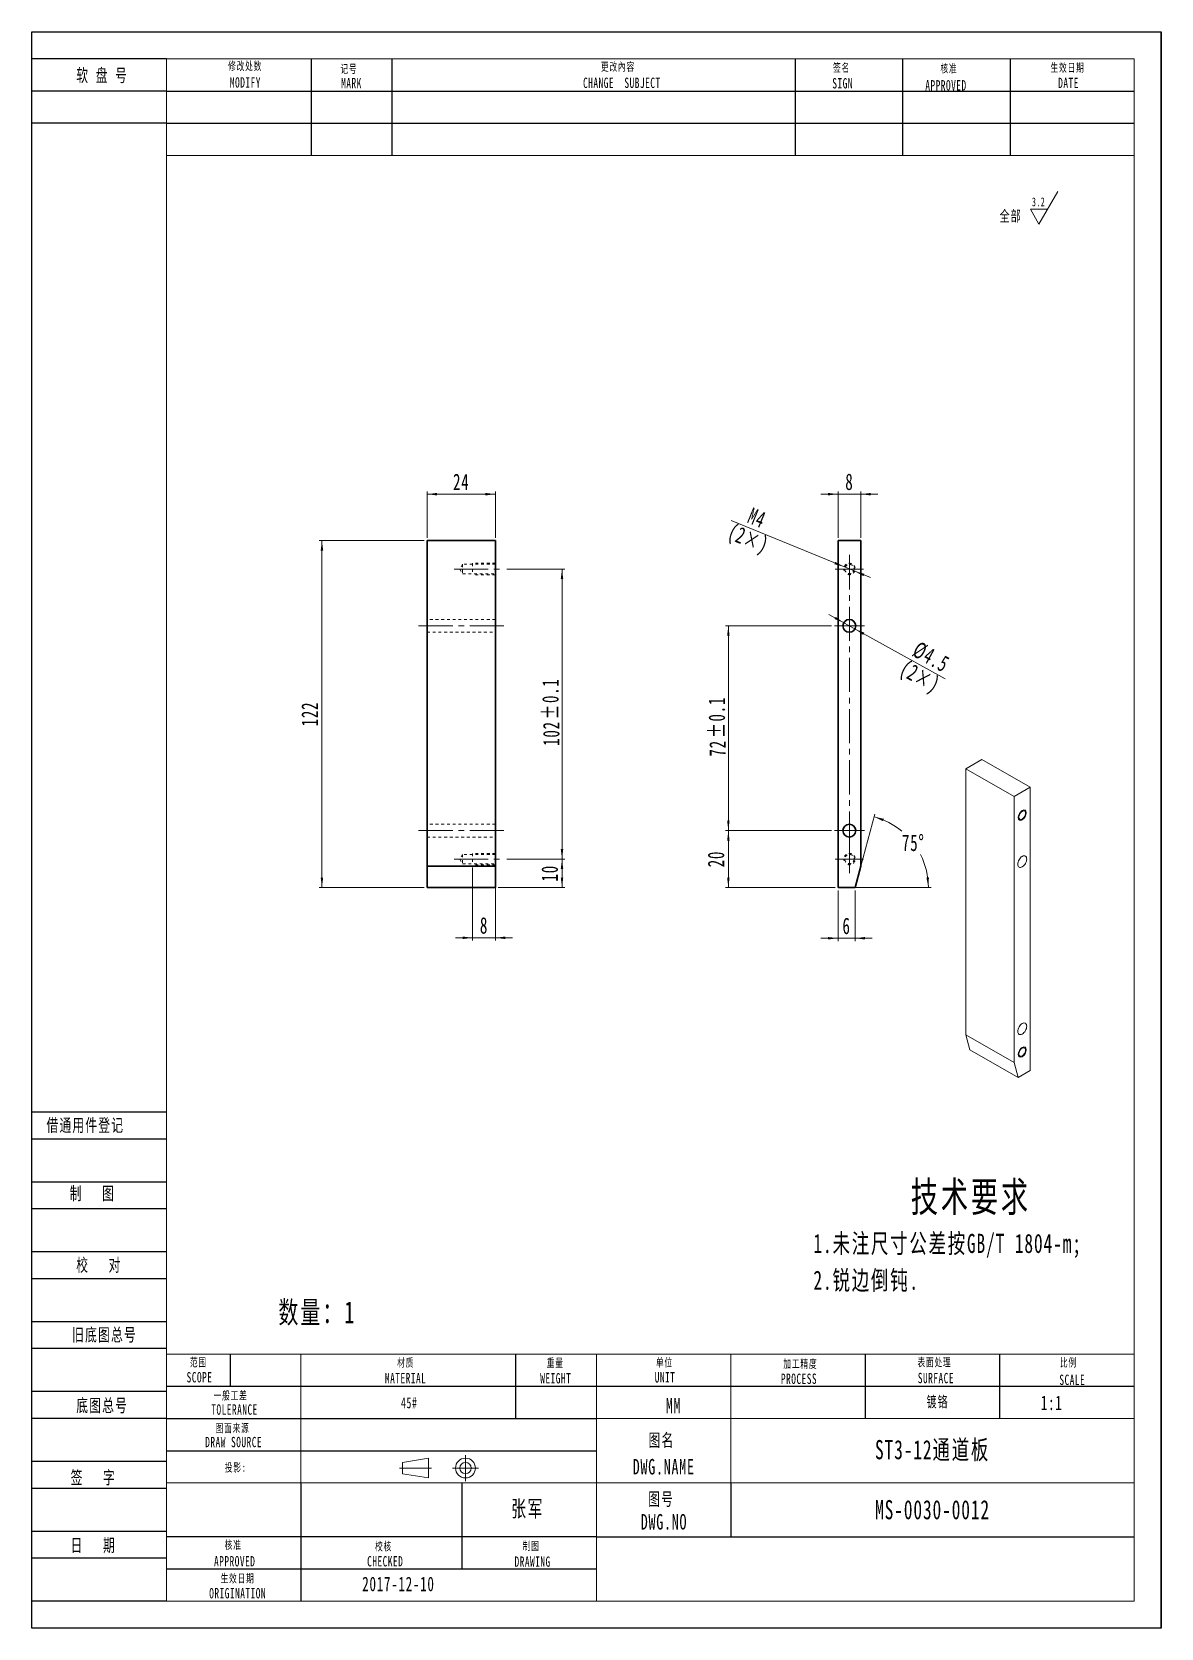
# Model space of a CAD drawing. Header units: millimetres. Extents: x 1333 to 6759, y -11 to 566.
# Drawn here: x 3615 to 4012, y -5 to 557 of the extents above; entities that cross this region are included whole.
import ezdxf

# ---------------------------------------------------------------- set-up
doc = ezdxf.new("R2010")
doc.units = ezdxf.units.MM
for name, pattern in [('AD_LTYPE3 0 mm', [16, 11, -1, 1, -1, 1, -1]), ('点画线', [18, 12, -2, 2, -2]), ('虚线', [2, 1, -1])]:
    doc.linetypes.add(name, pattern=pattern)
doc.layers.get('0').update_dxf_attribs({"lineweight": 35})
for name, color, linetype, lineweight in [('ACAD0', 7, 'Continuous', 0), ('ACADA-定位3-标高', 171, 'Continuous', 0), ('ACADA-构件3-柱砼', 9, 'Continuous', 0), ('ACADA-构件8-屋面', 7, 'Continuous', 0), ('EB0', 7, 'Continuous', 35), ('中心线层', 1, '点画线', 18), ('尺寸线层', 3, 'Continuous', 18), ('虚线层', 6, '虚线', 18)]:
    doc.layers.add(name, color=color, linetype=linetype, lineweight=lineweight)
doc.styles.add('标准', font='', dxfattribs={"width": 0.667})
doc.styles.get('标准').set_extended_font_data('宋体')
doc.dimstyles.new('标准', dxfattribs={"dimtxt": 5.779688, "dimasz": 3.5, "dimexe": 1, "dimexo": 1, "dimgap": 1.209086, "dimtad": 1, "dimdec": 1, "dimdsep": 46, "dimtxsty": '标准', "dimblk": '_CAXARROW', "dimcen": 0, "dimdle": 7, "dimazin": 2, "dimtfac": 0.707107, "dimtdec": 3, "dimtmove": 0, "dimatfit": 3, "dimfxl": 0, "dimfrac": 2, "dimtolj": 1, "dimarcsym": 0})

# ---------------------------------------------------------------- blocks, each defined once
blk = doc.blocks.new('*X80')
at = {"layer": '尺寸线层', "linetype": 'Continuous', "lineweight": 18}
for points in [[(3717.2, 377.83), (3717.64, 374.33), (3716.76, 374.33)], [(3717.2, 255.83), (3717.64, 259.33), (3716.76, 259.33)]]:
    blk.add_hatch(color=0, dxfattribs=at).paths.add_polyline_path(points, flags=0)
at = {"layer": '尺寸线层', "color": 0, "linetype": 'Continuous', "lineweight": 18}
for p, q in [((3753.16, 377.83), (3716.2, 377.83)), ((3717.2, 377.83), (3717.2, 255.83)), ((3753.16, 255.83), (3716.2, 255.83))]:
    blk.add_line(p, q, dxfattribs=at)
at = {"layer": '尺寸线层', "color": 0, "linetype": 'Continuous', "lineweight": 18, "insert": (3712.89, 316.83), "char_height": 5.78, "width": 12.6446, "attachment_point": 5, "rotation": 90, "line_spacing_factor": 1.15057, "style": '标准'}
blk.add_mtext('\\T1.1;122', dxfattribs=at)
blk = doc.blocks.new('_CAXARROW')
blk.add_hatch(color=0).paths.add_polyline_path([(0, 0), (-1, 0.125), (-1, -0.125)], flags=0)
blk = doc.blocks.new('*X81')
at = {"layer": '尺寸线层', "linetype": 'Continuous', "lineweight": 18}
for points in [[(3754.16, 394.14), (3757.66, 393.7), (3757.66, 394.58)], [(3778.16, 394.14), (3774.66, 393.7), (3774.66, 394.58)]]:
    blk.add_hatch(color=0, dxfattribs=at).paths.add_polyline_path(points, flags=0)
at = {"layer": '尺寸线层', "color": 0, "linetype": 'Continuous', "lineweight": 18}
for p, q in [((3754.16, 378.83), (3754.16, 395.14)), ((3778.16, 394.14), (3754.16, 394.14)), ((3778.16, 378.83), (3778.16, 395.14))]:
    blk.add_line(p, q, dxfattribs=at)
at = {"layer": '尺寸线层', "color": 0, "linetype": 'Continuous', "lineweight": 18, "insert": (3766.16, 398.45), "char_height": 5.78, "width": 8.3462, "attachment_point": 5, "line_spacing_factor": 1.15057, "style": '标准'}
blk.add_mtext('\\T1.1;24', dxfattribs=at)
blk = doc.blocks.new('*X82')
at = {"layer": '尺寸线层', "linetype": 'Continuous', "lineweight": 18}
for points in [[(3860.05, 275.83), (3859.61, 272.33), (3860.48, 272.33)], [(3860.05, 255.83), (3859.61, 259.33), (3860.48, 259.33)]]:
    blk.add_hatch(color=0, dxfattribs=at).paths.add_polyline_path(points, flags=0)
at = {"layer": '尺寸线层', "color": 0, "linetype": 'Continuous', "lineweight": 18}
for p, q in [((3896.34, 275.83), (3859.05, 275.83)), ((3860.05, 255.83), (3860.05, 275.83)), ((3897.59, 255.83), (3859.05, 255.83))]:
    blk.add_line(p, q, dxfattribs=at)
at = {"layer": '尺寸线层', "color": 0, "linetype": 'Continuous', "lineweight": 18, "insert": (3855.74, 265.83), "char_height": 5.78, "width": 8.2177, "attachment_point": 5, "rotation": 90, "line_spacing_factor": 1.15057, "style": '标准'}
blk.add_mtext('\\T1.1;20', dxfattribs=at)
blk = doc.blocks.new('*X84')
at = {"color": 0, "attachment_point": 1, "rotation": 90, "line_spacing_factor": 1.15057, "style": '标准'}
for s, insert, char_height, width in [('\\T1.1;%%P0.1', (4781.66, 313.02), 5.7797, 29.0585), ('\\T1.1;72', (4781.95, 306.47), 5.78, 40.4775)]:
    blk.add_mtext(s, dxfattribs=dict(at, insert=insert, char_height=char_height, width=width))
blk = doc.blocks.new('*X83')
at = {"layer": '尺寸线层', "linetype": 'Continuous', "lineweight": 18}
for points in [[(3860.05, 347.83), (3860.48, 344.33), (3859.61, 344.33)], [(3860.05, 275.83), (3860.48, 279.33), (3859.61, 279.33)]]:
    blk.add_hatch(color=0, dxfattribs=at).paths.add_polyline_path(points, flags=0)
at = {"layer": '尺寸线层', "color": 0, "linetype": 'Continuous', "lineweight": 18}
for p, q in [((3896.34, 347.83), (3859.05, 347.83)), ((3860.05, 347.83), (3860.05, 275.83)), ((3896.34, 275.83), (3859.05, 275.83))]:
    blk.add_line(p, q, dxfattribs=at)
blk.add_blockref('*X84', (-928.59, -4.59), dxfattribs=at)
blk = doc.blocks.new('*X85')
at = {"layer": '尺寸线层', "linetype": 'Continuous', "lineweight": 18}
for points in [[(3801.58, 265.83), (3802.02, 262.33), (3801.14, 262.33)], [(3801.58, 255.83), (3802.02, 259.33), (3801.14, 259.33)]]:
    blk.add_hatch(color=0, dxfattribs=at).paths.add_polyline_path(points, flags=0)
at = {"layer": '尺寸线层', "color": 0, "linetype": 'Continuous', "lineweight": 18}
for p, q in [((3782.16, 265.83), (3802.58, 265.83)), ((3801.58, 265.83), (3801.58, 255.83)), ((3779.16, 255.83), (3802.58, 255.83))]:
    blk.add_line(p, q, dxfattribs=at)
at = {"layer": '尺寸线层', "color": 0, "linetype": 'Continuous', "lineweight": 18, "insert": (3797.27, 260.83), "char_height": 5.78, "width": 8.2177, "attachment_point": 5, "rotation": 90, "line_spacing_factor": 1.15057, "style": '标准'}
blk.add_mtext('\\T1.1;10', dxfattribs=at)
blk = doc.blocks.new('*X87')
at = {"color": 0, "attachment_point": 1, "rotation": 90, "line_spacing_factor": 1.15057, "style": '标准'}
for s, insert, char_height, width in [('\\T1.1;%%P0.1', (4723.19, 319.52), 5.7797, 29.0585), ('\\T1.1;102', (4723.48, 310.24), 5.78, 45.9516)]:
    blk.add_mtext(s, dxfattribs=dict(at, insert=insert, char_height=char_height, width=width))
blk = doc.blocks.new('*X86')
at = {"layer": '尺寸线层', "linetype": 'Continuous', "lineweight": 18}
for points in [[(3801.58, 367.83), (3801.14, 364.33), (3802.02, 364.33)], [(3801.58, 265.83), (3801.14, 269.33), (3802.02, 269.33)]]:
    blk.add_hatch(color=0, dxfattribs=at).paths.add_polyline_path(points, flags=0)
at = {"layer": '尺寸线层', "color": 0, "linetype": 'Continuous', "lineweight": 18}
for p, q in [((3782.16, 367.83), (3802.58, 367.83)), ((3801.58, 265.83), (3801.58, 367.83)), ((3782.16, 265.83), (3802.58, 265.83))]:
    blk.add_line(p, q, dxfattribs=at)
blk.add_blockref('*X87', (-928.59, -4.59), dxfattribs=at)
blk = doc.blocks.new('*X88')
at = {"layer": 'EB0', "linetype": 'Continuous', "lineweight": 18}
for points in [[(3900.63, 348.92), (3897.35, 350.24), (3897.78, 351)], [(3904.56, 346.74), (3907.41, 344.66), (3907.84, 345.43)]]:
    blk.add_hatch(color=0, dxfattribs=at).paths.add_polyline_path(points, flags=0)
at = {"layer": 'EB0', "color": 0, "linetype": 'Continuous', "lineweight": 18}
blk.add_line((3936.25, 329.19), (3895.38, 351.83), dxfattribs=at)
at = {"layer": 'EB0', "color": 0, "linetype": 'Continuous', "lineweight": 18, "attachment_point": 5, "rotation": 331.0104, "line_spacing_factor": 1.15057, "style": '标准'}
for s, insert, char_height, width in [('\\T1.1;%%C4.5', (3931.29, 336.86), 5.7797, 21.9714), ('\\T1.1;(2×)', (3927.11, 329.32), 5.78, 26.0472)]:
    blk.add_mtext(s, dxfattribs=dict(at, insert=insert, char_height=char_height, width=width))
blk = doc.blocks.new('*X89')
at = {"layer": 'EB0', "linetype": 'Continuous', "lineweight": 18}
for points in [[(3900.74, 368.59), (3897.67, 370.33), (3897.34, 369.52)], [(3904.44, 367.07), (3907.85, 366.15), (3907.51, 365.34)]]:
    blk.add_hatch(color=0, dxfattribs=at).paths.add_polyline_path(points, flags=0)
at = {"layer": 'EB0', "color": 0, "linetype": 'Continuous', "lineweight": 18}
blk.add_line((3861.04, 384.9), (3909.99, 364.79), dxfattribs=at)
at = {"layer": 'EB0', "color": 0, "linetype": 'Continuous', "lineweight": 18, "char_height": 5.78, "attachment_point": 5, "rotation": 337.6671, "line_spacing_factor": 1.15057, "style": '标准'}
for s, insert, width in [('\\T1.1;M4', (3870.13, 385.83), 11.8483), ('\\T1.1;(2×)', (3866.86, 377.86), 24.4739)]:
    blk.add_mtext(s, dxfattribs=dict(at, insert=insert, width=width))
blk = doc.blocks.new('*X90')
at = {"layer": '尺寸线层', "linetype": 'Continuous', "lineweight": 18}
for points in [[(3770.16, 238.15), (3766.66, 238.59), (3766.66, 237.71)], [(3778.16, 238.15), (3781.66, 238.59), (3781.66, 237.71)]]:
    blk.add_hatch(color=0, dxfattribs=at).paths.add_polyline_path(points, flags=0)
at = {"layer": '尺寸线层', "color": 0, "linetype": 'Continuous', "lineweight": 18}
for p, q in [((3770.16, 262.83), (3770.16, 237.15)), ((3778.16, 262.83), (3778.16, 237.15)), ((3764.16, 238.15), (3784.16, 238.15))]:
    blk.add_line(p, q, dxfattribs=at)
at = {"layer": '尺寸线层', "color": 0, "linetype": 'Continuous', "lineweight": 18, "insert": (3774.16, 242.46), "char_height": 5.78, "width": 3.6302, "attachment_point": 5, "line_spacing_factor": 1.15057, "style": '标准'}
blk.add_mtext('\\T1.1;8', dxfattribs=at)
blk = doc.blocks.new('*X91')
at = {"layer": '尺寸线层', "linetype": 'Continuous', "lineweight": 18}
for points in [[(3898.59, 394.14), (3895.09, 394.58), (3895.09, 393.7)], [(3906.59, 394.14), (3910.09, 394.58), (3910.09, 393.7)]]:
    blk.add_hatch(color=0, dxfattribs=at).paths.add_polyline_path(points, flags=0)
at = {"layer": '尺寸线层', "color": 0, "linetype": 'Continuous', "lineweight": 18}
for p, q in [((3892.59, 394.14), (3912.59, 394.14)), ((3898.59, 378.83), (3898.59, 395.14)), ((3906.59, 378.83), (3906.59, 395.14))]:
    blk.add_line(p, q, dxfattribs=at)
at = {"layer": '尺寸线层', "color": 0, "linetype": 'Continuous', "lineweight": 18, "insert": (3902.59, 398.45), "char_height": 5.78, "width": 3.6302, "attachment_point": 5, "line_spacing_factor": 1.15057, "style": '标准'}
blk.add_mtext('\\T1.1;8', dxfattribs=at)
blk = doc.blocks.new('*X92')
at = {"layer": '尺寸线层', "linetype": 'Continuous', "lineweight": 18}
for points in [[(3898.59, 237.99), (3895.09, 237.55), (3895.09, 238.42)], [(3904.59, 237.99), (3908.09, 237.55), (3908.09, 238.42)]]:
    blk.add_hatch(color=0, dxfattribs=at).paths.add_polyline_path(points, flags=0)
at = {"layer": '尺寸线层', "color": 0, "linetype": 'Continuous', "lineweight": 18}
for p, q in [((3898.59, 254.83), (3898.59, 236.99)), ((3904.59, 254.83), (3904.59, 236.99)), ((3910.59, 237.99), (3892.59, 237.99))]:
    blk.add_line(p, q, dxfattribs=at)
at = {"layer": '尺寸线层', "color": 0, "linetype": 'Continuous', "lineweight": 18, "insert": (3901.59, 242.3), "char_height": 5.78, "width": 3.6623, "attachment_point": 5, "line_spacing_factor": 1.15057, "style": '标准'}
blk.add_mtext('\\T1.1;6', dxfattribs=at)
blk = doc.blocks.new('*X93')
at = {"layer": '尺寸线层', "linetype": 'Continuous', "lineweight": 18}
for points in [[(3911.26, 280.71), (3914.4, 279.17), (3914.74, 279.98)], [(3930.34, 255.83), (3929.67, 259.26), (3930.54, 259.38)]]:
    blk.add_hatch(color=0, dxfattribs=at).paths.add_polyline_path(points, flags=0)
at = {"layer": '尺寸线层', "color": 0, "linetype": 'Continuous', "lineweight": 18}
for p, q in [((3906.59, 263.3), (3911.52, 281.67)), ((3904.59, 255.83), (3931.34, 255.83))]:
    blk.add_line(p, q, dxfattribs=at)
for start, end in [(50.2083, 75), (0, 26.6889)]:
    blk.add_arc((3904.59, 255.83), 25.75, start, end, dxfattribs=at)
at = {"layer": '尺寸线层', "color": 0, "linetype": 'Continuous', "lineweight": 18, "insert": (3925.02, 271.51), "char_height": 5.7797, "width": 12.0342, "attachment_point": 5, "line_spacing_factor": 1.15057, "style": '标准'}
blk.add_mtext('\\T1.1;75%%D', dxfattribs=at)
blk = doc.blocks.new('*X244')
at = {"layer": '尺寸线层', "linetype": 'Continuous', "lineweight": 18}
for p, q in [((6.49, -1.41), (13.14, 10.09)), ((3.48, 3.82), (9.51, 3.82)), ((6.49, -1.41), (3.48, 3.82))]:
    blk.add_line(p, q, dxfattribs=at)
at = {"layer": '尺寸线层', "linetype": 'Continuous', "lineweight": 18, "line_spacing_factor": 1.15057, "style": '标准'}
for s, insert, char_height, width, attachment_point in [('\\T1.1;3.2', (8.68, 6.41), 3.116, 6.8178, 6), ('\\T1.1;全部', (-3.47, 1.27), 3.853, 17.1639, 5)]:
    blk.add_mtext(s, dxfattribs=dict(at, insert=insert, char_height=char_height, width=width, attachment_point=attachment_point))

msp = doc.modelspace()

# ---------------------------------------------------------------- linework, layer by layer
at = {"layer": 'ACAD0', "linetype": 'Continuous', "lineweight": 0}
for p, q in [((3662.52, 4.86), (3662.52, 547.24)), ((3662.52, 547.24), (4002.68, 547.24)), ((4002.68, 547.24), (4002.68, 4.86)), ((3662.52, 513.22), (4002.68, 513.22)), ((3662.52, 91.79), (4002.68, 91.79)), ((3709.76, 46.44), (3709.76, 91.79)), ((3813.7, 4.86), (3813.7, 91.79)), ((3860.95, 46.44), (3860.95, 91.79)), ((3813.7, 69.12), (4002.68, 69.12)), ((3662.52, 46.44), (4002.68, 46.44)), ((3662.52, 4.86), (4002.68, 4.86))]:
    msp.add_line(p, q, dxfattribs=at)
at = {"layer": 'ACAD0', "color": 7, "linetype": 'Continuous', "lineweight": 15}
for p, q in [((3943.53, 297.59), (3949.19, 300.86)), ((3960.5, 287.8), (3943.53, 297.59)), ((3943.53, 297.59), (3943.53, 204.07)), ((3966.16, 291.06), (3949.19, 300.86)), ((3960.5, 287.8), (3966.16, 291.06)), ((3960.5, 194.27), (3960.5, 287.8)), ((3966.16, 191.44), (3966.16, 291.06)), ((3943.53, 204.07), (3960.5, 194.27)), ((3944.95, 198.79), (3943.53, 204.07)), ((3944.95, 198.79), (3961.92, 189)), ((3961.92, 189), (3960.5, 194.27)), ((3961.92, 189), (3966.16, 191.44))]:
    msp.add_line(p, q, dxfattribs=at)
at = {"layer": 'ACAD0', "color": 7, "linetype": 'Continuous', "lineweight": 0}
for points in [[(3964.75, 282.08), (3964.64, 281.39), (3964.33, 280.69), (3963.87, 280.07), (3963.33, 279.63), (3962.79, 279.44), (3962.33, 279.53), (3962.03, 279.89), (3961.92, 280.45), (3962.03, 281.13), (3962.33, 281.84), (3962.79, 282.46), (3963.33, 282.9), (3963.87, 283.09), (3964.33, 283), (3964.64, 282.64), (3964.75, 282.08)], [(3964.75, 198.79), (3964.64, 198.11), (3964.33, 197.4), (3963.87, 196.78), (3963.33, 196.34), (3962.79, 196.16), (3962.33, 196.25), (3962.03, 196.6), (3961.92, 197.16), (3962.03, 197.85), (3962.33, 198.55), (3962.79, 199.17), (3963.33, 199.61), (3963.87, 199.8), (3964.33, 199.71), (3964.64, 199.36), (3964.75, 198.79)]]:
    msp.add_lwpolyline(points, dxfattribs=at)
at = {"layer": 'ACAD0', "color": 7, "linetype": 'Continuous', "lineweight": 15}
for points in [[(3964.5, 281.94), (3964.47, 282.23), (3964.37, 282.47), (3964.23, 282.65), (3964.03, 282.75), (3963.79, 282.77), (3963.53, 282.71), (3963.26, 282.57), (3963, 282.36), (3962.75, 282.09), (3962.53, 281.78), (3962.36, 281.44), (3962.24, 281.09), (3962.17, 280.75), (3962.17, 280.44), (3962.24, 280.17), (3962.36, 279.96), (3962.53, 279.82), (3962.75, 279.76), (3963, 279.78), (3963.26, 279.88), (3963.53, 280.05), (3963.79, 280.29), (3964.03, 280.59), (3964.23, 280.91), (3964.37, 281.26), (3964.47, 281.61), (3964.5, 281.94)], [(3963.33, 266.77), (3963.02, 266.56), (3962.72, 266.28), (3962.45, 265.95), (3962.21, 265.58), (3962.01, 265.19), (3961.86, 264.79), (3961.77, 264.39), (3961.74, 264.01), (3961.77, 263.67), (3961.86, 263.38), (3962.01, 263.15), (3962.21, 262.98), (3962.45, 262.9), (3962.72, 262.88), (3963.02, 262.95), (3963.33, 263.1), (3963.64, 263.31), (3963.94, 263.59), (3964.22, 263.92), (3964.46, 264.28), (3964.66, 264.68), (3964.8, 265.08), (3964.89, 265.48), (3964.92, 265.85), (3964.89, 266.19), (3964.8, 266.49), (3964.66, 266.72), (3964.46, 266.88), (3964.22, 266.97), (3963.94, 266.98), (3963.64, 266.91), (3963.33, 266.77)], [(3963.33, 207.98), (3963.02, 207.77), (3962.72, 207.49), (3962.45, 207.16), (3962.21, 206.79), (3962.01, 206.4), (3961.86, 206), (3961.77, 205.6), (3961.74, 205.22), (3961.77, 204.88), (3961.86, 204.59), (3962.01, 204.36), (3962.21, 204.19), (3962.45, 204.1), (3962.72, 204.09), (3963.02, 204.16), (3963.33, 204.31), (3963.64, 204.52), (3963.94, 204.8), (3964.22, 205.13), (3964.46, 205.49), (3964.66, 205.89), (3964.8, 206.29), (3964.89, 206.68), (3964.92, 207.06), (3964.89, 207.4), (3964.8, 207.69), (3964.66, 207.93), (3964.46, 208.09), (3964.22, 208.18), (3963.94, 208.19), (3963.64, 208.12), (3963.33, 207.98)], [(3964.5, 198.65), (3964.47, 198.94), (3964.37, 199.18), (3964.23, 199.36), (3964.03, 199.46), (3963.79, 199.48), (3963.53, 199.42), (3963.26, 199.28), (3963, 199.07), (3962.75, 198.81), (3962.53, 198.49), (3962.36, 198.15), (3962.24, 197.8), (3962.17, 197.46), (3962.17, 197.15), (3962.24, 196.88), (3962.36, 196.67), (3962.53, 196.53), (3962.75, 196.47), (3963, 196.49), (3963.26, 196.59), (3963.53, 196.77), (3963.79, 197.01), (3964.03, 197.3), (3964.23, 197.63), (3964.37, 197.97), (3964.47, 198.32), (3964.5, 198.65)]]:
    msp.add_lwpolyline(points, dxfattribs=at)
at = {"layer": 'ACADA-构件3-柱砼', "linetype": 'ByBlock', "lineweight": -2, "ltscale": 0.2}
for p, q in [((3615.27, -4.59), (3615.27, 556.69)), ((3615.27, 556.69), (4012.13, 556.69)), ((4012.13, -4.59), (4012.13, 556.69)), ((4012.13, 556.69), (4012.13, -4.59)), ((3662.52, 547.24), (3615.27, 547.24)), ((3713.54, 513.22), (3713.54, 547.24)), ((3741.89, 513.22), (3741.89, 547.24)), ((3883.62, 513.22), (3883.62, 547.24)), ((3921.42, 513.22), (3921.42, 547.24)), ((3959.22, 513.22), (3959.22, 547.24)), ((3662.52, 535.9), (3615.27, 535.9)), ((3662.52, 535.9), (4002.68, 535.9)), ((3662.52, 524.56), (3615.27, 524.56)), ((3662.52, 524.56), (4002.68, 524.56)), ((3662.52, 176.84), (3615.27, 176.84)), ((3662.52, 167.39), (3615.27, 167.39)), ((3662.52, 152.27), (3615.27, 152.27)), ((3662.52, 142.82), (3615.27, 142.82)), ((3662.52, 127.7), (3615.27, 127.7)), ((3662.52, 118.25), (3615.27, 118.25)), ((3662.52, 103.13), (3615.27, 103.13)), ((3662.52, 93.68), (3615.27, 93.68)), ((3684.93, 91.82), (3684.93, 80.46)), ((3785.35, 69.12), (3785.35, 91.79)), ((3908.19, 69.12), (3908.19, 91.79)), ((3955.44, 69.12), (3955.44, 91.79)), ((3662.52, 80.46), (4002.68, 80.46)), ((3662.52, 78.57), (3615.27, 78.57)), ((3662.52, 69.12), (3615.27, 69.12)), ((3662.52, 69.12), (3813.7, 69.12)), ((3662.52, 57.78), (3813.7, 57.78)), ((3662.52, 54), (3615.27, 54)), ((3709.76, 46.44), (3709.76, 4.86)), ((3766.46, 16.2), (3766.46, 46.44)), ((3860.95, 46.44), (3860.95, 27.54)), ((3662.52, 44.55), (3615.27, 44.55)), ((3662.52, 29.43), (3615.27, 29.43)), ((3813.7, 27.54), (3662.52, 27.54)), ((3813.7, 27.54), (4002.68, 27.54)), ((3662.52, 19.98), (3615.27, 19.98)), ((3662.52, 16.2), (3813.7, 16.2)), ((3662.52, 4.86), (3615.27, 4.86)), ((4012.13, -4.59), (3615.27, -4.59))]:
    msp.add_line(p, q, dxfattribs=at)
at = {"layer": 'ACADA-构件8-屋面', "linetype": 'Continuous', "lineweight": 18}
for p, q in [((3767.65, 47.13), (3767.65, 56.22)), ((3744.48, 51.68), (3755.71, 51.68)), ((3745.54, 53.66), (3754.64, 55.16)), ((3745.54, 53.66), (3745.54, 49.69)), ((3754.64, 55.16), (3754.64, 48.19)), ((3763.1, 51.68), (3772.19, 51.68)), ((3745.54, 49.69), (3754.64, 48.19))]:
    msp.add_line(p, q, dxfattribs=at)
for radius in [3.49, 1.98]:
    msp.add_circle((3767.65, 51.68), radius, dxfattribs=at)
at = {"layer": 'EB0'}
for p, q in [((3754.16, 377.83), (3754.16, 255.83)), ((3778.16, 377.83), (3754.16, 377.83)), ((3778.16, 255.83), (3778.16, 377.83)), ((3898.59, 377.83), (3898.59, 255.83)), ((3906.59, 377.83), (3898.59, 377.83)), ((3906.59, 377.83), (3906.59, 263.3)), ((3754.16, 263.3), (3778.16, 263.3)), ((3904.59, 255.83), (3906.59, 263.3)), ((3754.16, 255.83), (3778.16, 255.83)), ((3904.59, 255.83), (3898.59, 255.83))]:
    msp.add_line(p, q, dxfattribs=at)
for centre in [(3902.59, 347.83), (3902.59, 275.83)]:
    msp.add_circle(centre, 2.25, dxfattribs=at)
at = {"layer": '中心线层', "linetype": '点画线', "lineweight": 18}
for p, q in [((3902.59, 362.83), (3902.59, 372.83)), ((3763.66, 367.83), (3781.16, 367.83)), ((3897.59, 367.83), (3907.59, 367.83)), ((3902.59, 342.58), (3902.59, 362.83)), ((3751.16, 347.83), (3781.16, 347.83)), ((3897.34, 347.83), (3907.84, 347.83)), ((3902.59, 270.58), (3902.59, 342.58)), ((3751.16, 275.83), (3781.16, 275.83)), ((3897.34, 275.83), (3907.84, 275.83)), ((3902.59, 260.83), (3902.59, 270.83)), ((3763.66, 265.83), (3781.16, 265.83)), ((3897.59, 265.83), (3907.59, 265.83))]:
    msp.add_line(p, q, dxfattribs=at)
at = {"layer": '虚线层', "color": 6, "linetype": '虚线', "lineweight": 18}
for p, q in [((3766.66, 369.48), (3765.67, 367.83)), ((3765.67, 367.83), (3766.66, 366.18)), ((3766.66, 369.48), (3766.66, 366.18)), ((3778.16, 369.48), (3766.66, 369.48)), ((3766.66, 366.18), (3778.16, 366.18)), ((3778.16, 369.83), (3770.16, 369.83)), ((3770.16, 369.83), (3770.16, 365.83)), ((3778.16, 365.83), (3770.16, 365.83)), ((3778.16, 350.08), (3754.16, 350.08)), ((3754.16, 345.58), (3778.16, 345.58)), ((3778.16, 278.08), (3754.16, 278.08)), ((3754.16, 273.58), (3778.16, 273.58)), ((3766.66, 267.48), (3765.67, 265.83)), ((3765.67, 265.83), (3766.66, 264.18)), ((3766.66, 267.48), (3766.66, 264.18)), ((3778.16, 267.48), (3766.66, 267.48)), ((3766.66, 264.18), (3778.16, 264.18)), ((3778.16, 267.83), (3770.16, 267.83)), ((3770.16, 267.83), (3770.16, 263.83)), ((3778.16, 263.83), (3770.16, 263.83))]:
    msp.add_line(p, q, dxfattribs=at)
for centre in [(3902.59, 367.83), (3902.59, 265.83)]:
    msp.add_circle(centre, 1.65, dxfattribs=at)
for centre in [(3902.59, 367.83), (3902.59, 265.83)]:
    msp.add_arc(centre, 2, 255, 195, dxfattribs=at)

# ---------------------------------------------------------------- block references
at = {"layer": 'ACAD0'}
msp.add_blockref('*X244', (3962.73, 490.51), dxfattribs=at)

# ---------------------------------------------------------------- texts
at = {"layer": 'ACADA-定位3-标高', "linetype": 'Continuous', "lineweight": 18, "line_spacing_factor": 1.15057, "style": '标准'}
for s, insert, char_height, width, attachment_point in [('\\T1.1;数量：1', (3701.9, 101.75), 7.715, 38.9526, 7), ('\\T1.1;ST3-12通道板', (3931.81, 57.78), 6.743, 141.736, 5), ('\\T1.1;MS-0030-0012', (3931.81, 36.99), 6.743, 141.736, 5), ('\\T1.1;2017-12-10', (3731.35, 8.31), 5.0988, 39.173, 7)]:
    msp.add_mtext(s, dxfattribs=dict(at, insert=insert, char_height=char_height, width=width, attachment_point=attachment_point))
at = {"layer": 'ACADA-定位3-标高', "linetype": 'AD_LTYPE3 0 mm', "lineweight": 0, "insert": (3969.86, 72), "char_height": 5.097, "width": 10.8681, "attachment_point": 7, "line_spacing_factor": 1.15057, "style": '标准'}
msp.add_mtext('\\T1.1;1:1', dxfattribs=at)
at = {"layer": 'ACADA-构件8-屋面', "linetype": 'Continuous', "lineweight": 18, "line_spacing_factor": 1.15057, "style": '标准'}
for s, insert, char_height, width, attachment_point in [('\\T1.1;修改处数', (3690.2, 544.53), 2.913, 20.7275, 5), ('\\T1.1;记号', (3726.67, 543.53), 2.913, 14.5107, 5), ('\\T1.1;更改內容', (3821.24, 544.27), 2.913, 39.3958, 5), ('\\T1.1;签名', (3899.84, 543.94), 2.913, 14.5107, 5), ('\\T1.1;核准', (3937.57, 543.68), 2.913, 18.6593, 5), ('\\T1.1;生效日期', (3979.25, 543.93), 2.913, 16.5789, 5), ('\\T1.1;软 盘 号', (3630.85, 543.7), 4.5511, 24.9916, 1), ('\\T1.1;MODIFY', (3690.3, 538.9), 3.6408, 16.591, 5), ('\\T1.1;MARK', (3727.58, 538.68), 3.641, 12.4425, 5), ('\\T1.1;CHANGE  SUBJECT', (3822.6, 538.76), 3.6408, 35.2594, 5), ('\\T1.1;SIGN', (3900.22, 538.59), 3.641, 12.4425, 5), ('\\T1.1;APPROVED', (3936.53, 537.88), 3.6408, 16.591, 5), ('\\T1.1;DATE', (3979.61, 538.76), 3.641, 12.4425, 5), ('\\T1.1;借通用件登记', (3620.37, 174.52), 4.5511, 42.9407, 1), ('\\T1.1;制   图', (3628.56, 150.54), 4.5511, 24.9916, 1), ('\\T1.1;校   对', (3630.85, 125.36), 4.5511, 24.9916, 1), ('\\T1.1;旧底图总号', (3629.39, 100.83), 4.5511, 71.2879, 1), ('\\T1.1;范围', (3673.77, 88.69), 2.913, 9.1903, 5), ('\\T1.1;材质', (3746.62, 88.56), 2.913, 15.0019, 5), ('\\T1.1;重量', (3799.2, 88.57), 2.913, 16.9391, 5), ('\\T1.1;单位', (3837.58, 88.65), 2.913, 13.0647, 5), ('\\T1.1;加工精度', (3885.35, 88.17), 2.913, 18.3844, 5), ('\\T1.1;表面处理', (3932.48, 88.72), 2.913, 18.3844, 5), ('\\T1.1;比例', (3979.58, 88.6), 2.913, 16.6913, 5), ('\\T1.1;SCOPE', (3674.17, 83.59), 3.6408, 10.4963, 5), ('\\T1.1;MATERIAL', (3746.62, 83.31), 3.6408, 15.3921, 5), ('\\T1.1;WEIGHT', (3799.37, 83.24), 3.6408, 15.2903, 5), ('\\T1.1;UNIT', (3837.8, 83.57), 3.641, 11.0089, 5), ('\\T1.1;PROCESS', (3884.87, 83.05), 3.6408, 14.676, 5), ('\\T1.1;SURFACE', (3932.99, 83.3), 3.6408, 14.5742, 5), ('\\T1.1;SCALE', (3980.93, 82.68), 3.6408, 15.1339, 5), ('\\T1.1;一般工差', (3685.09, 77.01), 2.913, 20.3216, 5), ('\\T1.1;底图总号', (3630.85, 75.98), 4.551, 24.9916, 1), ('\\T1.1;TOLERANCE', (3686.48, 72.23), 3.6408, 18.4486, 5), ('\\T1.1;   MM', (3836.69, 73.6), 5.4613, 22.3434, 5), ('\\T1.1;图面来源', (3685.78, 65.57), 2.913, 24.196, 5), ('\\T1.1;图名', (3836.55, 61.24), 4.551, 13.7855, 5), ('\\T1.1;签   字', (3628.87, 50.61), 4.5511, 24.9916, 1), ('\\T1.1;投影:', (3686.84, 51.7), 2.913, 108.913, 5), ('\\T1.1;张军', (3789.48, 37.08), 5.772, 75.5925, 5), ('\\T1.1;图号', (3836.42, 40.54), 4.551, 22.5029, 5), ('\\T1.1;日   期', (3628.87, 26.8), 4.5511, 24.9916, 1), ('\\T1.1;核准', (3686, 24.49), 2.913, 16.9391, 5), ('\\T1.1;校核', (3738.85, 23.99), 2.913, 15.0019, 5), ('\\T1.1;制图', (3790.73, 24.12), 2.913, 18.8763, 5), ('\\T1.1;APPROVED', (3686.54, 18.88), 3.6408, 17.0202, 5), ('\\T1.1;CHECKED', (3739.44, 18.88), 3.6408, 14.676, 5), ('\\T1.1;DRAWING', (3791.24, 18.75), 3.6408, 14.1672, 5), ('\\T1.1;生效日期', (3687.54, 12.7), 2.913, 24.196, 5), ('\\T1.1;ORIGINATION', (3687.57, 7.65), 3.6408, 20.5743, 5)]:
    msp.add_mtext(s, dxfattribs=dict(at, insert=insert, char_height=char_height, width=width, attachment_point=attachment_point))
at = {"layer": '尺寸线层', "linetype": 'Continuous', "lineweight": 18, "line_spacing_factor": 1.15057, "style": '标准'}
for s, insert, char_height, width, attachment_point in [('\\T1.1;技术要求', (3924.16, 152.34), 10.537, 72.7231, 1), ('\\T1.1;1.未注尺寸公差按GB/T 1804-m;\\P2.锐边倒钝.', (3889.93, 134.05), 6.743, 128.952, 1), ('\\T1.1;45#', (3747.86, 74.61), 3.853, 40.532, 5), ('\\T1.1;镀铬', (3933.58, 74.79), 3.853, 47.2453, 5), ('\\T1.1;DRAW SOURCE', (3686.16, 60.8), 3.6408, 47.2128, 5), ('\\T1.1;DWG.NAME', (3837.32, 52.11), 5.4613, 47.2453, 5), ('\\T1.1;DWG.NO', (3837.42, 32.74), 5.4613, 47.4484, 5)]:
    msp.add_mtext(s, dxfattribs=dict(at, insert=insert, char_height=char_height, width=width, attachment_point=attachment_point))

# ---------------------------------------------------------------- dimensions: what is measured, and where the dimension line sits
at = {"layer": '尺寸线层'}
for base, p1, p2, picture, middle in [((3754.16, 394.14), (3778.16, 377.83), (3754.16, 377.83), '*X81', (3766.16, 394.14)), ((3906.59, 394.14), (3898.59, 377.83), (3906.59, 377.83), '*X91', (3902.59, 394.14)), ((3778.16, 238.15), (3770.16, 263.83), (3778.16, 263.83), '*X90', (3774.16, 238.15)), ((3898.59, 237.99), (3904.59, 255.83), (3898.59, 255.83), '*X92', (3901.59, 237.99))]:
    dim = msp.add_linear_dim(base=base, p1=p1, p2=p2, dimstyle='标准', override={"dimsah": 1, "dimtfill": 1, "dimtzin": 8}, dxfattribs=at)
    dim.commit()
    dim.dimension.update_dxf_attribs({"geometry": picture, "text_midpoint": middle})
dim = msp.add_diameter_dim_2p(p1=(3904.44, 367.07), p2=(3900.74, 368.59), text='M4\\X(2×)', dimstyle='标准', override={"dimpost": '%%C<>', "dimsah": 1, "dimtmove": 2, "dimtfill": 1}, dxfattribs=at)
dim.commit()
dim.dimension.update_dxf_attribs({"geometry": '*X89', "text_midpoint": (3868.49, 381.84), "dimtype": 163})
for base, p1, p2, angle, override, picture, middle in [((3717.2, 255.83), (3754.16, 377.83), (3754.16, 255.83), 270, {"dimsah": 1, "dimtfill": 1, "dimtzin": 8}, '*X80', (3717.2, 316.83)), ((3801.58, 367.83), (3781.16, 265.83), (3781.16, 367.83), 90, {"dimsah": 1, "dimtol": 1, "dimtp": 0.1, "dimtm": -0.1, "dimtfac": 1, "dimtfill": 1, "dimtzin": 8}, '*X86', (3801.58, 316.83)), ((3860.05, 275.83), (3897.34, 347.83), (3897.34, 275.83), 270, {"dimsah": 1, "dimtol": 1, "dimtp": 0.1, "dimtm": -0.1, "dimtfac": 1, "dimtfill": 1, "dimtzin": 8}, '*X83', (3860.05, 311.83)), ((3860.05, 275.83), (3898.59, 255.83), (3897.34, 275.83), 90, {"dimsah": 1, "dimtfill": 1, "dimtzin": 8}, '*X82', (3860.05, 265.83)), ((3801.58, 255.83), (3781.16, 265.83), (3778.16, 255.83), 270, {"dimsah": 1, "dimtfill": 1, "dimtzin": 8}, '*X85', (3801.58, 260.83))]:
    dim = msp.add_linear_dim(base=base, p1=p1, p2=p2, angle=angle, dimstyle='标准', override=override, dxfattribs=at)
    dim.commit()
    dim.dimension.update_dxf_attribs({"geometry": picture, "text_midpoint": middle})
dim = msp.add_diameter_dim_2p(p1=(3900.63, 348.92), p2=(3904.56, 346.74), dimstyle='标准', override={"dimpost": '%%C<>\\X(2×)', "dimsah": 1, "dimtmove": 2, "dimtfill": 1, "dimtzin": 8}, dxfattribs=at)
dim.commit()
dim.dimension.update_dxf_attribs({"geometry": '*X88', "text_midpoint": (3929.2, 333.09), "dimtype": 163})
dim = msp.add_angular_dim_2l(base=(3925.022, 271.5096), line1=((3904.5936, 255.8344), (3898.5936, 255.8344)), line2=((3904.5936, 255.8344), (3906.5936, 263.2985)), dimstyle='标准', override={"dimtad": 0, "dimtih": 1, "dimtoh": 1, "dimsah": 1, "dimtdec": 2, "dimtix": 1, "dimtfill": 1, "dimtzin": 8}, dxfattribs=at)
dim.commit()
dim.dimension.update_dxf_attribs({"geometry": '*X93', "text_midpoint": (3925.022, 271.5096)})

doc.saveas('drawing.dxf')
